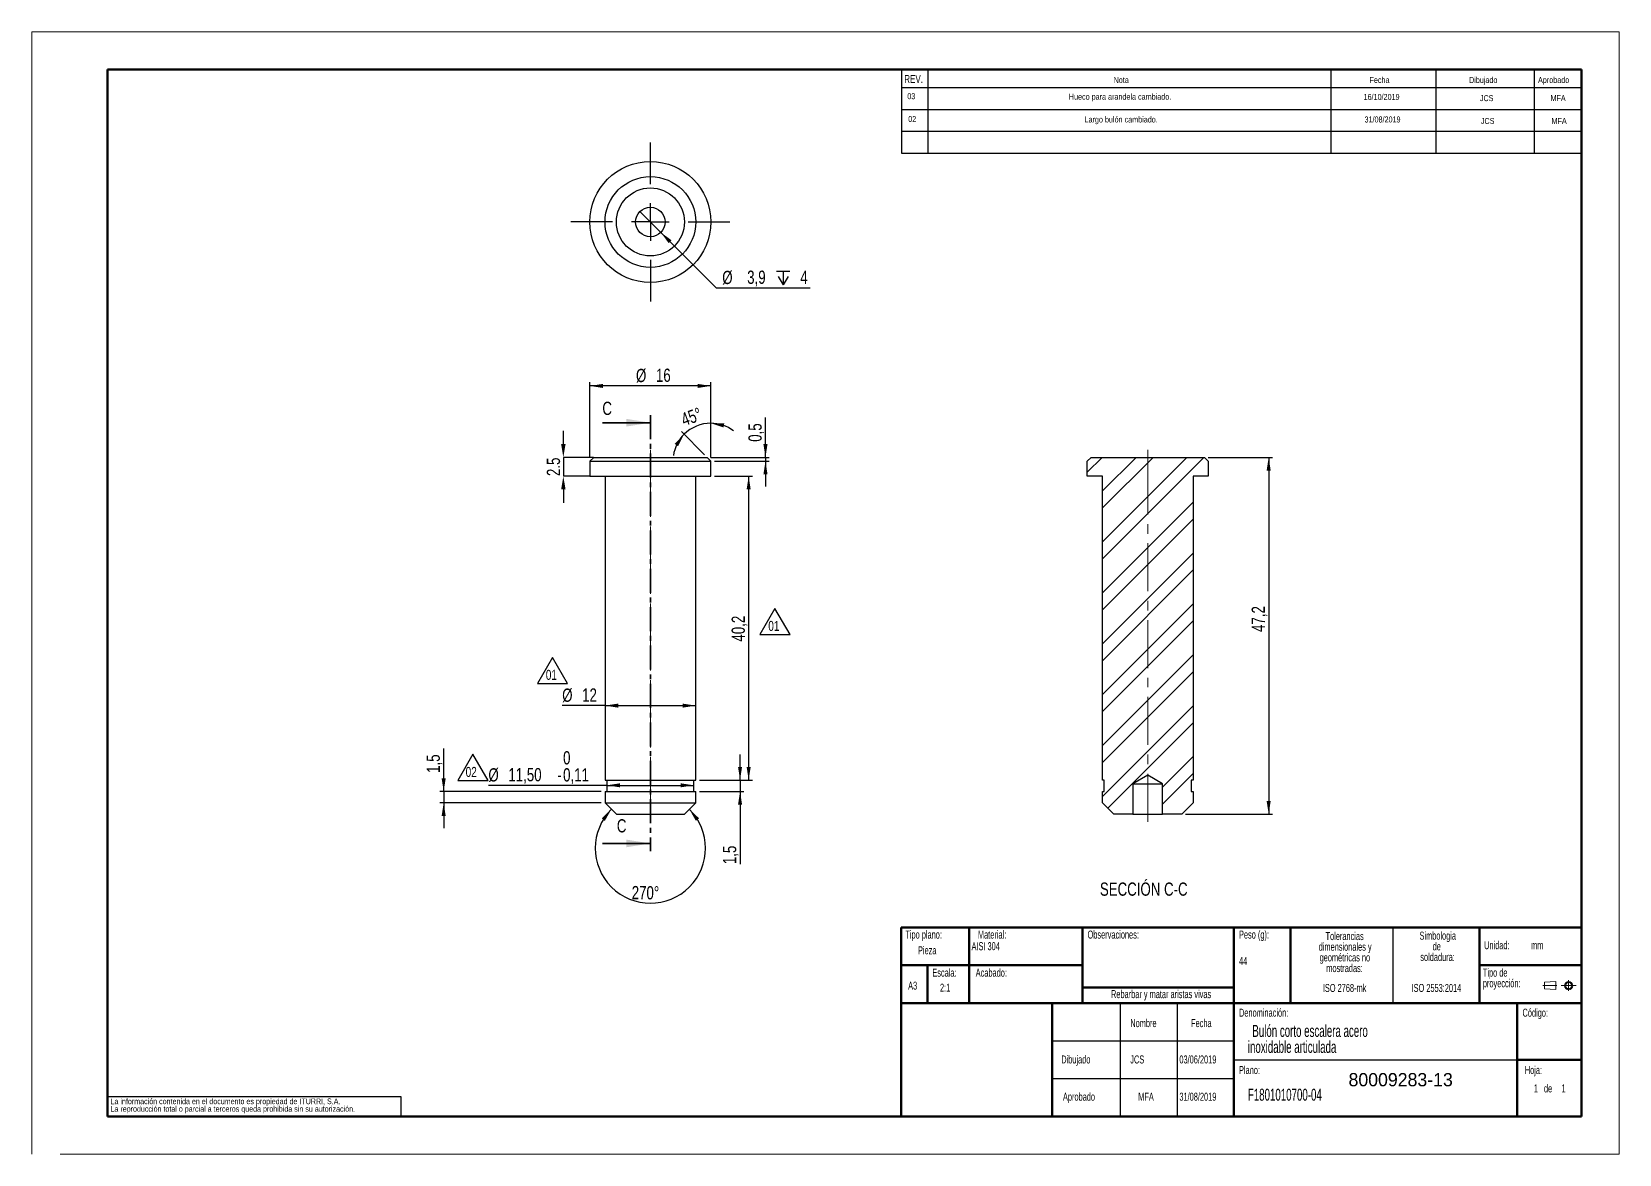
# Model space of a CAD drawing. Header units: millimetres. Extents: x 0 to 2826, y 0 to 813.
# Drawn here: x 0 to 420, y 0 to 297 of the extents above; entities that cross this region are included whole.
import ezdxf

# ---------------------------------------------------------------- set-up
doc = ezdxf.new("R2010")
doc.units = ezdxf.units.MM
doc.header["$PDSIZE"] = -1
doc.linetypes.add('CENTER', pattern=[10.16, 6.35, -1.27, 1.27, -1.27])
doc.linetypes.add('CENTERX2', pattern=[20.32, 12.7, -2.54, 2.54, -2.54])
doc.layers.add('FORMATO', color=7, linetype='Continuous')
doc.layers.add('SLD-0', color=179, linetype='Continuous')
doc.styles.add('SLDTEXTSTYLE0', font='TXT', dxfattribs={"width": 0.75})
doc.styles.add('SLDTEXTSTYLE1', font='TXT', dxfattribs={"width": 0.605})
doc.dimstyles.new('SLDDIMSTYLE0', dxfattribs={"dimtxt": 3.5, "dimasz": 3.5, "dimexe": 0, "dimexo": 0.0625, "dimgap": 0.875, "dimtad": 1, "dimdec": 4, "dimlfac": 0.5, "dimzin": 12, "dimdsep": 46, "dimtxsty": 'SLDTEXTSTYLE0', "dimsah": 1, "dimcen": 0.09, "dimazin": 3, "dimtfac": 1, "dimtofl": 0, "dimtmove": 0, "dimatfit": 3, "dimfxl": 1, "dimfrac": 2, "dimtolj": 1, "dimtzin": 12, "dimarcsym": 0})
doc.dimstyles.new('SLDDIMSTYLE1', dxfattribs={"dimtxt": 3.5, "dimasz": 3.5, "dimexe": 0, "dimexo": 0.0625, "dimgap": 0.875, "dimtad": 1, "dimdec": 1, "dimlfac": 0.5, "dimrnd": 1e-09, "dimzin": 12, "dimdsep": 46, "dimtxsty": 'SLDTEXTSTYLE0', "dimsah": 1, "dimcen": 0.09, "dimadec": 0, "dimazin": 3, "dimtfac": 1, "dimtdec": 1, "dimtofl": 0, "dimtmove": 0, "dimatfit": 3, "dimfxl": 1, "dimfrac": 2, "dimtolj": 1, "dimtzin": 12, "dimarcsym": 0})
doc.dimstyles.new('SLDDIMSTYLE2', dxfattribs={"dimtxt": 3.5, "dimasz": 3.5, "dimexe": 0, "dimexo": 0.0625, "dimgap": 0.875, "dimtad": 1, "dimdec": 1, "dimlfac": 0.5, "dimrnd": 1e-09, "dimdsep": 46, "dimtxsty": 'SLDTEXTSTYLE0', "dimsah": 1, "dimcen": 0.09, "dimadec": 0, "dimazin": 2, "dimtfac": 1, "dimtdec": 1, "dimtmove": 0, "dimatfit": 0, "dimfxl": 1, "dimfrac": 2, "dimtolj": 1, "dimtzin": 12, "dimarcsym": 0})
doc.dimstyles.new('SLDDIMSTYLE3', dxfattribs={"dimtxt": 3.5, "dimasz": 3.5, "dimexe": 0, "dimexo": 0.0625, "dimgap": 0.875, "dimtad": 1, "dimdec": 1, "dimlfac": 0.5, "dimrnd": 1e-09, "dimzin": 12, "dimdsep": 46, "dimtxsty": 'SLDTEXTSTYLE0', "dimsah": 1, "dimcen": 0.09, "dimadec": 0, "dimazin": 3, "dimtfac": 1, "dimtdec": 1, "dimtmove": 0, "dimatfit": 0, "dimfxl": 1, "dimfrac": 2, "dimtolj": 1, "dimtzin": 12, "dimarcsym": 0})
doc.dimstyles.new('SLDDIMSTYLE4', dxfattribs={"dimtxt": 3.5, "dimasz": 3.5, "dimexe": 0, "dimexo": 0.0625, "dimgap": 0.875, "dimtad": 1, "dimlfac": 0.5, "dimrnd": 1e-09, "dimzin": 12, "dimdsep": 46, "dimtxsty": 'SLDTEXTSTYLE0', "dimsah": 1, "dimcen": 0.09, "dimadec": 0, "dimazin": 3, "dimtol": 1, "dimtm": 0.11, "dimtfac": 1, "dimtofl": 0, "dimtmove": 0, "dimatfit": 3, "dimfxl": 1, "dimfrac": 2, "dimtolj": 1, "dimarcsym": 0})
doc.dimstyles.new('SLDDIMSTYLE5', dxfattribs={"dimtxt": 3.5, "dimasz": 3.5, "dimexe": 0, "dimexo": 0.0625, "dimgap": 0.875, "dimtad": 0, "dimtih": 1, "dimtoh": 1, "dimdec": 1, "dimlfac": 0.5, "dimrnd": 1e-09, "dimzin": 12, "dimdsep": 46, "dimtxsty": 'SLDTEXTSTYLE0', "dimblk1": 'NONE', "dimsah": 1, "dimcen": 0, "dimadec": 0, "dimazin": 3, "dimtfac": 1, "dimtdec": 1, "dimtmove": 0, "dimatfit": 3, "dimldrblk": 'NONE', "dimfxl": 1, "dimfrac": 2, "dimtolj": 1, "dimtzin": 12, "dimarcsym": 0})

# ---------------------------------------------------------------- blocks, each defined once
blk = doc.blocks.new('Bloque3')
at = {"color": 7, "linetype": 'CENTERX2', "lineweight": 18}
for p, q in [((397.92, 130.06), (394.8, 130.06)), ((398.88, 130.02), (402.16, 130.02)), ((400.52, 128.85), (400.52, 131.19))]:
    blk.add_line(p, q, dxfattribs=at)
at = {"color": 7, "linetype": 'Continuous', "lineweight": 18}
for p, q in [((397.68, 130.95), (395.23, 130.77)), ((395.23, 130.77), (395.23, 129.34)), ((397.68, 130.95), (397.68, 129.16)), ((397.68, 129.16), (395.23, 129.34))]:
    blk.add_line(p, q, dxfattribs=at)
for radius in [0.892, 0.713]:
    blk.add_circle((400.52, 130.02), radius, dxfattribs=at)
blk = doc.blocks.new('SW_NOTE_0')
at = {"layer": 'SLD-0', "color": 0, "attachment_point": 2, "style": 'SLDTEXTSTYLE1'}
for s, insert, char_height in [('dimensionales y', (7.54, -0.09), 2.1167), ('Tolerancias', (7.41, 2.73), 2.1167), ('geométricas no', (7.46, -2.92), 2.1167), ('mostradas:', (7.38, -5.74), 2.117)]:
    blk.add_mtext(s, dxfattribs=dict(at, insert=insert, char_height=char_height))
blk = doc.blocks.new('SW_NOTE_1')
at = {"layer": 'SLD-0', "color": 0, "attachment_point": 1, "style": 'SLDTEXTSTYLE1'}
for s, insert, char_height in [('Tipo de', (0, 2.73), 2.117), ('proyección:', (0, -0.09), 2.1167)]:
    blk.add_mtext(s, dxfattribs=dict(at, insert=insert, char_height=char_height))
blk = doc.blocks.new('SW_NOTE_2')
at = {"layer": 'SLD-0', "color": 0, "char_height": 2.117, "attachment_point": 2, "style": 'SLDTEXTSTYLE1'}
for s, insert in [('Simbologia', (7.11, 2.73)), ('de', (6.84, -0.09)), ('soldadura:', (7.06, -2.92))]:
    blk.add_mtext(s, dxfattribs=dict(at, insert=insert))
blk = doc.blocks.new('SW_NOTE_3')
at = {"layer": 'SLD-0', "color": 0, "char_height": 1.5, "attachment_point": 1, "style": 'SLDTEXTSTYLE0'}
for s, insert in [('La información contenida en el documento es propiedad de ITURRI, S.A.', (0, 1.93)), ('La reproducción total o parcial a terceros queda prohibida sin su autorización.', (0, -0.07))]:
    blk.add_mtext(s, dxfattribs=dict(at, insert=insert))
blk = doc.blocks.new('SW_NOTE_4')
at = {"layer": 'SLD-0', "color": 0, "char_height": 3.175, "attachment_point": 1, "style": 'SLDTEXTSTYLE1'}
for s, insert in [('Bulón corto escalera acero', (1.19, 4.09)), ('inoxidable articulada', (0, -0.14))]:
    blk.add_mtext(s, dxfattribs=dict(at, insert=insert))
blk = doc.blocks.new('SW_NOTE_5')
at = {"layer": 'SLD-0', "color": 0, "attachment_point": 2, "style": 'SLDTEXTSTYLE1'}
for s, insert, char_height in [('dimensionales y', (7.54, -0.09), 2.1167), ('Tolerancias', (7.41, 2.73), 2.1167), ('geométricas no', (7.46, -2.92), 2.1167), ('mostradas:', (7.38, -5.74), 2.117)]:
    blk.add_mtext(s, dxfattribs=dict(at, insert=insert, char_height=char_height))
blk = doc.blocks.new('SW_NOTE_6')
at = {"layer": 'SLD-0', "color": 0, "attachment_point": 1, "style": 'SLDTEXTSTYLE1'}
for s, insert, char_height in [('Tipo de', (0, 2.73), 2.117), ('proyección:', (0, -0.09), 2.1167)]:
    blk.add_mtext(s, dxfattribs=dict(at, insert=insert, char_height=char_height))
blk = doc.blocks.new('SW_NOTE_7')
at = {"layer": 'SLD-0', "color": 0, "char_height": 2.117, "attachment_point": 2, "style": 'SLDTEXTSTYLE1'}
for s, insert in [('Simbologia', (7.11, 2.73)), ('de', (6.84, -0.09)), ('soldadura:', (7.06, -2.92))]:
    blk.add_mtext(s, dxfattribs=dict(at, insert=insert))
blk = doc.blocks.new('SW_NOTE_8')
at = {"layer": 'SLD-0', "color": 0, "char_height": 1.5, "attachment_point": 1, "style": 'SLDTEXTSTYLE0'}
for s, insert in [('La información contenida en el documento es propiedad de ITURRI, S.A.', (0, 1.93)), ('La reproducción total o parcial a terceros queda prohibida sin su autorización.', (0, -0.07))]:
    blk.add_mtext(s, dxfattribs=dict(at, insert=insert))
blk = doc.blocks.new('SW_NOTE_9')
at = {"layer": 'SLD-0', "color": 0, "char_height": 3.175, "attachment_point": 1, "style": 'SLDTEXTSTYLE1'}
for s, insert in [('Bulón corto escalera acero', (1.19, 4.09)), ('inoxidable articulada', (0, -0.14))]:
    blk.add_mtext(s, dxfattribs=dict(at, insert=insert))
blk = doc.blocks.new('Simbolo rev2')
at = {"layer": 'FORMATO'}
for p, q in [((201.4, 1620.3), (181.4, 1585.7)), ((221.4, 1585.7), (201.4, 1620.3)), ((181.4, 1585.7), (221.4, 1585.7))]:
    blk.add_line(p, q, dxfattribs=at)
at = {"layer": 'FORMATO', "insert": (191.7, 1603.6), "char_height": 13.23, "attachment_point": 1, "style": 'SLDTEXTSTYLE0'}
blk.add_mtext('02', dxfattribs=at)
blk = doc.blocks.new('Simbolo rev1')
at = {"layer": 'FORMATO'}
for p, q in [((201.4, 1620.3), (181.4, 1585.7)), ((221.4, 1585.7), (201.4, 1620.3)), ((181.4, 1585.7), (221.4, 1585.7))]:
    blk.add_line(p, q, dxfattribs=at)
at = {"layer": 'FORMATO', "insert": (192.6, 1603.9), "char_height": 13.23, "attachment_point": 1, "style": 'SLDTEXTSTYLE0'}
blk.add_mtext('01', dxfattribs=at)
blk = doc.blocks.new('_D')
at = {"layer": 'FORMATO', "color": 52, "transparency": 16777216}
for p, q in [((179.67, 184.39), (179.67, 194.42)), ((177.96, 185.1), (171.87, 191.19))]:
    blk.add_line(p, q, dxfattribs=at)
for start, end in [(90, 135), (53.3077, 90), (135, 171.6923)]:
    blk.add_arc((179.67, 183.39), 10.03, start, end, dxfattribs=at)
for points in [[(179.67, 193.42), (183.03, 192.31), (183.21, 193.37)], [(172.57, 190.49), (170.11, 187.94), (170.99, 187.32)]]:
    blk.add_solid(points, dxfattribs=at)
at = {"layer": 'FORMATO', "color": 52, "transparency": 16777216, "insert": (171.42, 195.88), "char_height": 3.5, "attachment_point": 1, "rotation": 19.8378, "style": 'SLDTEXTSTYLE0'}
blk.add_mtext('45°', dxfattribs=at)
blk = doc.blocks.new('_D_1')
at = {"layer": 'FORMATO', "color": 52, "transparency": 16777216}
for p, q in [((147.67, 184.39), (147.67, 204.29)), ((179.67, 203.29), (147.67, 203.29)), ((179.67, 184.39), (179.67, 204.29))]:
    blk.add_line(p, q, dxfattribs=at)
for points in [[(147.67, 203.29), (151.17, 202.75), (151.17, 203.83)], [(179.67, 203.29), (176.17, 203.83), (176.17, 202.75)]]:
    blk.add_solid(points, dxfattribs=at)
at = {"layer": 'FORMATO', "color": 52, "transparency": 16777216, "char_height": 3.5, "attachment_point": 1, "style": 'SLDTEXTSTYLE0'}
for s, insert in [('%%c', (159.86, 207.8)), ('16', (165.14, 207.86))]:
    blk.add_mtext(s, dxfattribs=dict(at, insert=insert))
blk = doc.blocks.new('_D_2')
at = {"layer": 'FORMATO', "color": 52, "transparency": 16777216}
for p, q in [((194.12, 184.39), (194.12, 194.97)), ((179.67, 184.39), (195.12, 184.39)), ((180.67, 183.39), (195.12, 183.39)), ((194.12, 184.39), (194.12, 183.39)), ((194.12, 183.39), (194.12, 176.66))]:
    blk.add_line(p, q, dxfattribs=at)
for points in [[(194.12, 184.39), (194.66, 187.89), (193.58, 187.89)], [(194.12, 183.39), (193.58, 179.89), (194.66, 179.89)]]:
    blk.add_solid(points, dxfattribs=at)
at = {"layer": 'FORMATO', "color": 52, "transparency": 16777216, "insert": (189.61, 188.51), "char_height": 3.5, "attachment_point": 1, "rotation": 90, "style": 'SLDTEXTSTYLE0'}
blk.add_mtext('0,5', dxfattribs=at)
blk = doc.blocks.new('_D_3')
at = {"layer": 'Defpoints', "color": 0, "transparency": 16777216}
for p in [(148.67, 184.39), (140.64, 179.39), (147.67, 179.39)]:
    blk.add_point(p, dxfattribs=at)
at = {"layer": 'FORMATO', "color": 0, "lineweight": -2, "transparency": 16777216}
for p, q in [((140.64, 187.89), (140.64, 191.39)), ((148.6, 184.39), (140.64, 184.39)), ((140.64, 184.39), (140.64, 179.39)), ((147.6, 179.39), (140.64, 179.39)), ((140.64, 175.89), (140.64, 172.39))]:
    blk.add_line(p, q, dxfattribs=at)
at = {"layer": 'FORMATO', "color": 0, "transparency": 16777216}
for points in [[(140.06, 187.89), (141.23, 187.89), (140.64, 184.39)], [(140.06, 175.89), (141.23, 175.89), (140.64, 179.39)]]:
    blk.add_solid(points, dxfattribs=at)
at = {"layer": 'FORMATO', "color": 0, "transparency": 16777216, "insert": (136.27, 181.89), "char_height": 3.5, "attachment_point": 2, "rotation": 90, "style": 'SLDTEXTSTYLE0'}
blk.add_mtext('\\A1;2.5', dxfattribs=at)
blk = doc.blocks.new('_D_4')
at = {"layer": 'FORMATO', "color": 52, "transparency": 16777216}
for p, q in [((180.67, 179.39), (190.67, 179.39)), ((189.67, 179.39), (189.67, 98.99)), ((176.67, 98.99), (190.67, 98.99))]:
    blk.add_line(p, q, dxfattribs=at)
for points in [[(189.67, 179.39), (189.13, 175.89), (190.21, 175.89)], [(189.67, 98.99), (190.21, 102.49), (189.13, 102.49)]]:
    blk.add_solid(points, dxfattribs=at)
at = {"layer": 'FORMATO', "color": 52, "transparency": 16777216, "insert": (185.16, 135.65), "char_height": 3.5, "attachment_point": 1, "rotation": 90, "style": 'SLDTEXTSTYLE0'}
blk.add_mtext('40,2', dxfattribs=at)
blk = doc.blocks.new('_D_5')
at = {"layer": 'FORMATO', "color": 52, "transparency": 16777216}
for q in [(140.34, 118.7), (175.67, 118.7)]:
    blk.add_line((151.67, 118.7), q, dxfattribs=at)
for points in [[(151.67, 118.7), (155.17, 118.16), (155.17, 119.24)], [(175.67, 118.7), (172.17, 119.24), (172.17, 118.16)]]:
    blk.add_solid(points, dxfattribs=at)
at = {"layer": 'FORMATO', "color": 52, "transparency": 16777216, "char_height": 3.5, "attachment_point": 1, "style": 'SLDTEXTSTYLE0'}
for s, insert in [('%%c', (140.34, 123.21)), ('12', (145.62, 123.26))]:
    blk.add_mtext(s, dxfattribs=dict(at, insert=insert))
blk = doc.blocks.new('_D_6')
at = {"layer": 'FORMATO', "color": 52, "transparency": 16777216}
for p, q in [((187.39, 98.99), (187.39, 105.73)), ((176.67, 98.99), (188.39, 98.99)), ((187.39, 98.99), (187.39, 95.99)), ((176.67, 95.99), (188.39, 95.99)), ((187.39, 95.99), (187.39, 76.76))]:
    blk.add_line(p, q, dxfattribs=at)
for points in [[(187.39, 98.99), (187.93, 102.49), (186.86, 102.49)], [(187.39, 95.99), (186.86, 92.49), (187.93, 92.49)]]:
    blk.add_solid(points, dxfattribs=at)
at = {"layer": 'FORMATO', "color": 52, "transparency": 16777216, "insert": (182.88, 76.76), "char_height": 3.5, "attachment_point": 1, "rotation": 90, "style": 'SLDTEXTSTYLE0'}
blk.add_mtext('1,5', dxfattribs=at)
blk = doc.blocks.new('_D_7')
at = {"layer": 'FORMATO', "color": 52, "transparency": 16777216}
for q in [(120.82, 97.61), (175.17, 97.61)]:
    blk.add_line((152.17, 97.61), q, dxfattribs=at)
for points in [[(152.17, 97.61), (155.67, 97.08), (155.67, 98.15)], [(175.17, 97.61), (171.67, 98.15), (171.67, 97.08)]]:
    blk.add_solid(points, dxfattribs=at)
at = {"layer": 'FORMATO', "color": 52, "transparency": 16777216, "char_height": 3.5, "attachment_point": 1, "style": 'SLDTEXTSTYLE0'}
for s, insert in [('0', (140.58, 106.65)), ('%%c', (120.82, 102.13)), ('11,50', (126.1, 102.18)), ('0,11', (140.58, 102.13)), ('-', (139.03, 102.13))]:
    blk.add_mtext(s, dxfattribs=dict(at, insert=insert))
blk = doc.blocks.new('_D_8')
at = {"layer": 'FORMATO', "color": 52, "transparency": 16777216}
for p, q in [((108.98, 95.99), (108.98, 107.38)), ((150.67, 95.99), (107.98, 95.99)), ((150.67, 92.99), (107.98, 92.99)), ((108.98, 95.99), (108.98, 92.99)), ((108.98, 92.99), (108.98, 86.26))]:
    blk.add_line(p, q, dxfattribs=at)
for points in [[(108.98, 95.99), (109.52, 99.49), (108.44, 99.49)], [(108.98, 92.99), (108.44, 89.49), (109.52, 89.49)]]:
    blk.add_solid(points, dxfattribs=at)
at = {"layer": 'FORMATO', "color": 52, "transparency": 16777216, "insert": (104.47, 100.91), "char_height": 3.5, "attachment_point": 1, "rotation": 90, "style": 'SLDTEXTSTYLE0'}
blk.add_mtext('1,5', dxfattribs=at)
blk = doc.blocks.new('_D_9')
at = {"layer": 'FORMATO', "color": 52, "transparency": 16777216}
blk.add_arc((163.67, 80.99), 14.57, 135, 45, dxfattribs=at)
for points in [[(153.37, 91.3), (150.78, 88.88), (151.62, 88.21)], [(173.97, 91.3), (175.71, 88.21), (176.56, 88.88)]]:
    blk.add_solid(points, dxfattribs=at)
at = {"layer": 'FORMATO', "color": 52, "transparency": 16777216, "insert": (158.75, 70.99), "char_height": 3.5, "attachment_point": 1, "rotation": 359.3879, "style": 'SLDTEXTSTYLE0'}
blk.add_mtext('270°', dxfattribs=at)
blk = doc.blocks.new('_D_10')
at = {"layer": 'FORMATO', "color": 52, "transparency": 16777216}
for p, q in [((311.25, 184.39), (328.25, 184.39)), ((327.25, 184.39), (327.25, 89.99)), ((305.25, 89.99), (328.25, 89.99))]:
    blk.add_line(p, q, dxfattribs=at)
for points in [[(327.25, 184.39), (326.71, 180.89), (327.79, 180.89)], [(327.25, 89.99), (327.79, 93.49), (326.71, 93.49)]]:
    blk.add_solid(points, dxfattribs=at)
at = {"layer": 'FORMATO', "color": 52, "transparency": 16777216, "insert": (322.74, 138.2), "char_height": 3.5, "attachment_point": 1, "rotation": 90, "style": 'SLDTEXTSTYLE0'}
blk.add_mtext('47,2', dxfattribs=at)
blk = doc.blocks.new('SW_SYMBOL_HOLE_DEPTH')
at = {"layer": 'FORMATO', "color": 0}
for p, q in [((0, 875), (800, 875)), ((100, 555), (400, 75)), ((400, 875), (400, 75)), ((700, 555), (400, 75))]:
    blk.add_line(p, q, dxfattribs=at)
blk = doc.blocks.new('_D_11')
at = {"layer": 'FORMATO', "transparency": 16777216}
for p, q in [((160.91, 249.42), (166.43, 243.91)), ((166.43, 243.91), (181.1, 229.23)), ((181.1, 229.23), (205.9, 229.23))]:
    blk.add_line(p, q, dxfattribs=at)
blk.add_solid([(166.43, 243.91), (168.52, 241.05), (169.28, 241.81)], dxfattribs=at)
at = {"layer": 'FORMATO', "transparency": 16777216, "xscale": 0.004470703125, "yscale": 0.004470703125, "zscale": 0.004470703125}
blk.add_blockref('SW_SYMBOL_HOLE_DEPTH', (197.02, 229.72), dxfattribs=at)
at = {"layer": 'FORMATO', "transparency": 16777216, "char_height": 3.5, "attachment_point": 1, "style": 'SLDTEXTSTYLE0'}
for s, insert in [('%%c', (182.69, 233.74)), ('3,9', (189.28, 233.8)), ('4', (203.33, 233.8))]:
    blk.add_mtext(s, dxfattribs=dict(at, insert=insert))
blk = doc.blocks.new('_NONE')
blk = doc.blocks.new('SW_CENTERMARKSYMBOL_0')
at = {"layer": 'FORMATO', "color": 0}
for p, q in [((0, 10), (0, 21)), ((0, 0), (0, 5)), ((-10, 0), (-21, 0)), ((0, 0), (-5, 0)), ((0, 0), (0, -5)), ((0, 0), (5, 0)), ((10, 0), (21, 0)), ((0, -10), (0, -21))]:
    blk.add_line(p, q, dxfattribs=at)

msp = doc.modelspace()

# ---------------------------------------------------------------- hatches: boundary and pattern name
at = {"linetype": 'Continuous', "lineweight": 18}
h = msp.add_hatch(dxfattribs=at)
h.set_pattern_fill('ANSI32', angle=3e-322, style=0)
h.paths.add_polyline_path([(311.25111, 183.39426), (310.25111, 184.39426), (280.25111, 184.39426), (279.25111, 183.39426), (279.25111, 179.39426), (283.25111, 179.39426), (283.25111, 98.99426), (283.75111, 98.99426), (283.75111, 95.99426), (283.25111, 95.99426), (283.25111, 92.99426), (286.25111, 89.99426), (291.35111, 89.99426), (291.35111, 97.99426), (295.25111, 100.33761), (299.15111, 97.99426), (299.15111, 89.99426), (304.25111, 89.99426), (307.25111, 92.99426), (307.25111, 95.99426), (306.75111, 95.99426), (306.75111, 98.99426), (307.25111, 98.99426), (307.25111, 179.39426), (311.25111, 179.39426)], flags=0)

# ---------------------------------------------------------------- linework, layer by layer
at = {"color": 7, "linetype": 'Continuous', "lineweight": 18}
for p, q in [((0, 297), (420, 297)), ((0, 297), (0, -0.00135)), ((420, 297), (420, 0)), ((7.53062, 0), (420, 0))]:
    msp.add_line(p, q, dxfattribs=at)
at = {"color": 7, "linetype": 'Continuous', "lineweight": 50}
for p, q in [((410, 287), (20, 287)), ((20, 10), (20, 287)), ((410, 10), (410, 287)), ((230, 60), (410, 60)), ((230, 60), (230, 10)), ((20, 10), (410, 10))]:
    msp.add_line(p, q, dxfattribs=at)
at = {"color": 7, "linetype": 'Continuous', "lineweight": 35}
for p, q in [((150.96739, 193.55426), (163.66739, 193.55426)), ((150.96739, 82.23426), (163.66739, 82.23426))]:
    msp.add_line(p, q, dxfattribs=at)
at = {"color": 7, "linetype": 'CENTER', "lineweight": 35}
msp.add_line((163.66739, 195.55426), (163.66739, 80.23426), dxfattribs=at)
at = {"color": 7, "linetype": 'Continuous', "lineweight": 25}
for p, q in [((148.66739, 184.39426), (147.66739, 183.39426)), ((147.66739, 183.39426), (147.66739, 179.39426)), ((147.66739, 183.39426), (179.66739, 183.39426)), ((148.66739, 184.39426), (178.66739, 184.39426)), ((179.66739, 183.39426), (178.66739, 184.39426)), ((179.66739, 179.39426), (179.66739, 183.39426)), ((279.25111, 183.39426), (280.25111, 184.39426)), ((279.25111, 179.39426), (279.25111, 183.39426)), ((280.25111, 184.39426), (310.25111, 184.39426)), ((310.25111, 184.39426), (311.25111, 183.39426)), ((311.25111, 183.39426), (311.25111, 179.39426)), ((147.66739, 179.39426), (179.66739, 179.39426)), ((151.66739, 179.39426), (151.66739, 98.99426)), ((175.66739, 98.99426), (175.66739, 179.39426)), ((283.25111, 179.39426), (279.25111, 179.39426)), ((283.25111, 98.99426), (283.25111, 179.39426)), ((311.25111, 179.39426), (307.25111, 179.39426)), ((307.25111, 179.39426), (307.25111, 98.99426)), ((151.66739, 98.99426), (175.66739, 98.99426)), ((152.16739, 98.99426), (152.16739, 95.99426)), ((175.16739, 95.99426), (175.16739, 98.99426)), ((283.75111, 98.99426), (283.25111, 98.99426)), ((283.75111, 95.99426), (283.75111, 98.99426)), ((295.25111, 100.33761), (291.35111, 97.99426)), ((291.35111, 97.99426), (291.35111, 89.99426)), ((291.35111, 97.99426), (299.15111, 97.99426)), ((299.15111, 97.99426), (295.25111, 100.33761)), ((299.15111, 89.99426), (299.15111, 97.99426)), ((307.25111, 98.99426), (306.75111, 98.99426)), ((306.75111, 98.99426), (306.75111, 95.99426)), ((151.66739, 95.99426), (151.66739, 92.99426)), ((151.66739, 95.99426), (175.66739, 95.99426)), ((151.66739, 92.99426), (154.66739, 89.99426)), ((151.66739, 92.99426), (175.66739, 92.99426)), ((172.66739, 89.99426), (175.66739, 92.99426)), ((175.66739, 92.99426), (175.66739, 95.99426)), ((283.25111, 92.99426), (283.25111, 95.99426)), ((283.25111, 95.99426), (283.75111, 95.99426)), ((286.25111, 89.99426), (283.25111, 92.99426)), ((307.25111, 92.99426), (304.25111, 89.99426)), ((306.75111, 95.99426), (307.25111, 95.99426)), ((307.25111, 95.99426), (307.25111, 92.99426)), ((154.66739, 89.99426), (172.66739, 89.99426)), ((291.35111, 89.99426), (286.25111, 89.99426)), ((291.35111, 89.99426), (299.15111, 89.99426)), ((304.25111, 89.99426), (299.15111, 89.99426))]:
    msp.add_line(p, q, dxfattribs=at)
for radius in [16, 12, 9, 3.9]:
    msp.add_circle((163.66739, 246.66611), radius, dxfattribs=at)
at = {"color": 7, "linetype": 'Continuous', "lineweight": 35}
for points in [[(163.66739, 193.55426), (157.31739, 194.57026), (157.31739, 192.53826)], [(163.66739, 82.23426), (157.31739, 83.25026), (157.31739, 81.21826)]]:
    msp.add_solid(points, dxfattribs=at)
at = {"layer": 'FORMATO'}
for p, q in [((230.09147, 287), (410, 287)), ((230.09147, 287), (230.09147, 264.86559)), ((237.03357, 287), (237.03357, 264.86559)), ((343.65705, 287), (343.65705, 264.86559)), ((371.46224, 287), (371.46224, 264.86559)), ((397.51274, 287), (397.51274, 264.86559)), ((410, 287), (410, 264.86559)), ((230.09147, 282.26559), (410, 282.26559)), ((230.09147, 276.46559), (410, 276.46559)), ((230.09147, 270.66559), (410, 270.66559)), ((230.09147, 264.86559), (410, 264.86559))]:
    msp.add_line(p, q, dxfattribs=at)
at = {"layer": 'FORMATO', "color": 52, "linetype": 'CENTERX2', "lineweight": 18}
for p, q in [((163.66739, 186.39426), (163.66739, 87.99426)), ((295.25111, 183.39426), (295.25111, 186.39426)), ((295.25111, 179.39426), (295.25111, 183.39426)), ((295.25111, 87.99426), (295.25111, 179.39426))]:
    msp.add_line(p, q, dxfattribs=at)
at = {"layer": 'SLD-0', "lineweight": 50}
for p, q in [((248, 60), (248, 40)), ((278, 60), (278, 40)), ((318, 60), (318, 40)), ((333, 60), (333, 40)), ((383, 60), (383, 40)), ((230, 50), (248, 50)), ((237, 50), (237, 40)), ((248, 50), (278, 50)), ((383, 50), (410, 50)), ((278, 44.15793), (318, 44.15793)), ((230, 40), (410, 40)), ((270, 40), (270, 10)), ((318, 40), (318, 10)), ((393, 40), (393, 10)), ((393, 25), (410, 25))]:
    msp.add_line(p, q, dxfattribs=at)
at = {"layer": 'SLD-0'}
for p, q in [((360.08171, 60), (360.08171, 40)), ((288, 40), (288, 10)), ((303, 40), (303, 10)), ((270, 30), (318, 30)), ((318, 25), (393, 25)), ((270, 20), (318, 20)), ((20.00222, 15.24515), (97.62867, 15.24515)), ((97.62867, 15.24515), (97.62867, 10))]:
    msp.add_line(p, q, dxfattribs=at)

# ---------------------------------------------------------------- block references
at = {"color": 7, "linetype": 'Continuous'}
for name, p, xscale, yscale, zscale in [('Simbolo rev2', (76.44995, -218.24371), 0.2, 0.2, 0.2), ('Bloque3', (-74.01076, -111.40755), 1.2, 1.2, 1.2), ('Bloque3', (-74.01076, -111.40755), 1.2, 1.2, 1.2)]:
    msp.add_blockref(name, p, dxfattribs=dict(at, xscale=xscale, yscale=yscale, zscale=zscale))
at = {"layer": 'FORMATO', "color": 52}
msp.add_blockref('SW_CENTERMARKSYMBOL_0', (163.66739, 246.66611), dxfattribs=at)
at = {"layer": 'FORMATO', "xscale": 0.2, "yscale": 0.2, "zscale": 0.2}
for p in [(156.34277, -179.66305), (97.48556, -192.60982)]:
    msp.add_blockref('Simbolo rev1', p, dxfattribs=at)
at = {"layer": 'SLD-0'}
for name, p in [('SW_NOTE_0', (339.94542, 56.05598)), ('SW_NOTE_5', (339.94542, 56.05598)), ('SW_NOTE_2', (364.87312, 56.16554)), ('SW_NOTE_7', (364.87312, 56.16554)), ('SW_NOTE_1', (383.914, 46.39095)), ('SW_NOTE_6', (383.914, 46.39095)), ('SW_NOTE_4', (321.73897, 30.12454)), ('SW_NOTE_9', (321.73897, 30.12454)), ('SW_NOTE_3', (20.83783, 12.8192)), ('SW_NOTE_8', (20.83783, 12.8192))]:
    msp.add_blockref(name, p, dxfattribs=at)

# ---------------------------------------------------------------- texts
at = {"color": 7, "linetype": 'Continuous', "char_height": 3.5, "attachment_point": 1, "style": 'SLDTEXTSTYLE0'}
for insert in [(150.96739, 199.10898), (154.79486, 88.64839)]:
    msp.add_mtext('C', dxfattribs=dict(at, insert=insert))
at = {"insert": (348.37901, 21.47971), "char_height": 3.5, "attachment_point": 1}
msp.add_mtext_dynamic_manual_height_columns('80009283-13', width=41.2976985, gutter_width=17.5, heights=[0], dxfattribs=at)
at = {"layer": 'FORMATO', "style": 'SLDTEXTSTYLE0'}
for s, insert, char_height, attachment_point in [('REV.', (230.8357, 285.55214), 2.116667, 1), ('Nota', (286.22438, 285.02582), 1.5875, 1), ('Fecha', (353.92641, 285.02582), 1.5875, 1), ('Dibujado', (380.26085, 285.02582), 1.5875, 1), ('Aprobado', (398.51007, 285.02582), 1.5875, 1), ('03', (232.68541, 280.74534), 1.5875, 2), ('Hueco para arandela cambiado.', (287.92843, 280.61506), 1.5875, 2), ('16/10/2019', (357.11371, 280.55), 1.5875, 2), ('JCS', (384.92612, 280.22424), 1.5875, 2), ('MFA', (403.82401, 280.22424), 1.5875, 2), ('02', (232.94322, 274.71361), 1.5875, 2), ('Largo bulón cambiado.', (288.22096, 274.58334), 1.5875, 2), ('31/08/2019', (357.37153, 274.57962), 1.5875, 2), ('JCS', (385.18393, 274.19251), 1.5875, 2), ('MFA', (404.08182, 274.19251), 1.5875, 2), ('SECCIÓN C-C', (294.20046, 71.8981), 3.5, 2)]:
    msp.add_mtext(s, dxfattribs=dict(at, insert=insert, char_height=char_height, attachment_point=attachment_point))
at = {"layer": 'SLD-0', "style": 'SLDTEXTSTYLE1'}
for s, insert, char_height, attachment_point in [('Tipo plano:', (231.12929, 59.18086), 2.1166667, 1), ('Tipo plano:', (231.12929, 59.18086), 2.1166667, 1), ('Material:', (250.32967, 59.18086), 2.116667, 1), ('Material:', (250.32967, 59.18086), 2.116667, 1), ('Observaciones:', (279.33862, 59.18086), 2.1166667, 1), ('Observaciones:', (279.33862, 59.18086), 2.1166667, 1), ('Peso (g):', (319.40306, 59.18086), 2.116667, 1), ('Peso (g):', (319.40306, 59.18086), 2.116667, 1), ('Pieza', (234.47259, 55.0192), 2.116667, 1), ('Pieza', (234.47259, 55.0192), 2.116667, 1), ('AISI 304', (248.63483, 56.10576), 2.116667, 1), ('AISI 304', (248.63483, 56.10576), 2.116667, 1), ('Unidad:', (384.24615, 56.37063), 2.116667, 1), ('Unidad:', (384.24615, 56.37063), 2.116667, 1), ('mm', (396.66218, 56.37063), 2.116667, 1), ('mm', (396.66218, 56.37063), 2.116667, 1), ('44', (319.40306, 52.18131), 2.116667, 1), ('44', (319.40306, 52.18131), 2.116667, 1), ('Escala:', (238.2631, 49.10147), 2.116667, 1), ('Escala:', (238.2631, 49.10147), 2.116667, 1), ('Acabado:', (249.73828, 49.10147), 2.116667, 1), ('Acabado:', (249.73828, 49.10147), 2.116667, 1), ('A3', (231.85935, 45.67437), 2.116667, 1), ('A3', (231.85935, 45.67437), 2.116667, 1), ('2:1', (240.29023, 45.13474), 2.116667, 1), ('2:1', (240.29023, 45.13474), 2.116667, 1), ('Rebarbar y matar aristas vivas', (298.78549, 43.42373), 2.1166667, 2), ('Rebarbar y matar aristas vivas', (298.78549, 43.42373), 2.1166667, 2), ('ISO 2768-mk', (347.33661, 45.06002), 2.1166667, 2), ('ISO 2768-mk', (347.33661, 45.06002), 2.1166667, 2), ('ISO 2553:2014', (371.62539, 45.06002), 2.1166667, 2), ('ISO 2553:2014', (371.62539, 45.06002), 2.1166667, 2), ('Denominación:', (319.40306, 38.51431), 2.1166667, 1), ('Denominación:', (319.40306, 38.51431), 2.1166667, 1), ('Código:', (394.39794, 38.51431), 2.116667, 1), ('Código:', (394.39794, 38.51431), 2.116667, 1), ('Nombre', (290.63775, 35.75483), 2.116667, 1), ('Nombre', (290.63775, 35.75483), 2.116667, 1), ('Fecha', (306.70833, 35.75483), 2.116667, 1), ('Fecha', (306.70833, 35.75483), 2.116667, 1), ('Dibujado', (272.37319, 26.14031), 2.116667, 1), ('Dibujado', (272.37319, 26.14031), 2.116667, 1), ('JCS', (290.63775, 26.14031), 2.116667, 1), ('03/06/2019', (303.62865, 26.14031), 2.116667, 1), ('Plano:', (319.40306, 23.33827), 2.116667, 1), ('Plano:', (319.40306, 23.33827), 2.116667, 1), ('Hoja:', (395.01392, 23.33827), 2.116667, 1), ('Hoja:', (395.01392, 23.33827), 2.116667, 1), ('F1801010700-04', (321.73897, 17.34676), 3.175, 1), ('F1801010700-04', (321.73897, 17.34676), 3.175, 1), ('1', (397.41271, 18.4749), 2.11667, 1), ('1', (397.41271, 18.4749), 2.11667, 1), ('1', (397.41271, 18.4749), 2.11667, 1), ('1', (397.41271, 18.4749), 2.11667, 1), ('de', (400.0775, 18.4749), 2.116667, 1), ('de', (400.0775, 18.4749), 2.116667, 1), ('de', (400.0775, 18.4749), 2.116667, 1), ('de', (400.0775, 18.4749), 2.116667, 1), ('1', (404.7308, 18.4749), 2.11667, 1), ('1', (404.7308, 18.4749), 2.11667, 1), ('1', (404.7308, 18.4749), 2.11667, 1), ('1', (404.7308, 18.4749), 2.11667, 1), ('Aprobado', (272.82454, 16.28236), 2.116667, 1), ('Aprobado', (272.82454, 16.28236), 2.116667, 1), ('MFA', (292.73506, 16.28236), 2.116667, 1), ('31/08/2019', (303.62865, 16.28236), 2.116667, 1)]:
    msp.add_mtext(s, dxfattribs=dict(at, insert=insert, char_height=char_height, attachment_point=attachment_point))

# ---------------------------------------------------------------- dimensions: what is measured, and where the dimension line sits
at = {"layer": 'FORMATO'}
dim = msp.add_diameter_dim_2p(p1=(160.90967, 249.42383), p2=(166.42511, 243.9084), text='<> {\\fGDT;x} 4\\P', dimstyle='SLDDIMSTYLE5', dxfattribs=at)
dim.commit()
dim.dimension.update_dxf_attribs({"geometry": '_D_11', "text_midpoint": (194.29548, 232.03519), "dimtype": 163})
at = {"layer": 'FORMATO', "color": 52}
for base, p1, p2, dimstyle, picture, middle in [((147.66739, 203.29128), (179.66739, 183.39426), (147.66739, 183.39426), 'SLDDIMSTYLE1', '_D_1', (165.08769, 203.29128)), ((175.66739, 118.69823), (151.66739, 98.99426), (175.66739, 98.99426), 'SLDDIMSTYLE1', '_D_5', (145.56206, 118.69823)), ((175.16739, 97.61381), (152.16739, 98.99426), (175.16739, 98.99426), 'SLDDIMSTYLE4', '_D_7', (135.22996, 97.61381))]:
    dim = msp.add_linear_dim(base=base, p1=p1, p2=p2, text='%%c<>', dimstyle=dimstyle, dxfattribs=at)
    dim.commit()
    dim.dimension.update_dxf_attribs({"geometry": picture, "text_midpoint": middle, "dimtype": 160})
for base, line1, line2, picture, middle in [((175.82901, 192.66093), ((179.66739, 179.39426), (179.66739, 183.39426)), ((178.66739, 184.39426), (179.66739, 183.39426)), '_D', (176.26357, 192.82921)), ((163.66739, 95.56242), ((154.66739, 89.99426), (151.66739, 92.99426)), ((172.66739, 89.99426), (175.66739, 92.99426)), '_D_9', (163.51176, 66.42692))]:
    dim = msp.add_angular_dim_2l(base=base, line1=line1, line2=line2, dimstyle='SLDDIMSTYLE0', dxfattribs=at)
    dim.commit()
    dim.dimension.update_dxf_attribs({"geometry": picture, "text_midpoint": middle, "dimtype": 162})
for base, p1, p2, dimstyle, picture, middle in [((194.12145, 183.39426), (178.66739, 184.39426), (179.66739, 183.39426), 'SLDDIMSTYLE2', '_D_2', (194.12145, 191.73978)), ((140.64447, 179.39426), (148.66739, 184.39426), (147.66739, 179.39426), 'SLDDIMSTYLE3', '_D_3', (140.64447, 181.89426)), ((327.25111, 89.99426), (310.25111, 184.39426), (304.25111, 89.99426), 'SLDDIMSTYLE1', '_D_10', (327.25111, 142.72873)), ((189.66739, 98.99426), (179.66739, 179.39426), (175.66739, 98.99426), 'SLDDIMSTYLE1', '_D_4', (189.66739, 140.17376)), ((108.97969, 92.99426), (151.66739, 95.99426), (151.66739, 92.99426), 'SLDDIMSTYLE3', '_D_8', (108.97969, 104.14723)), ((187.39426, 95.99426), (175.66739, 98.99426), (175.66739, 95.99426), 'SLDDIMSTYLE3', '_D_6', (187.39426, 79.99426))]:
    dim = msp.add_linear_dim(base=base, p1=p1, p2=p2, angle=90, dimstyle=dimstyle, dxfattribs=at)
    dim.commit()
    dim.dimension.update_dxf_attribs({"geometry": picture, "text_midpoint": middle, "dimtype": 160})

doc.saveas('drawing.dxf')
